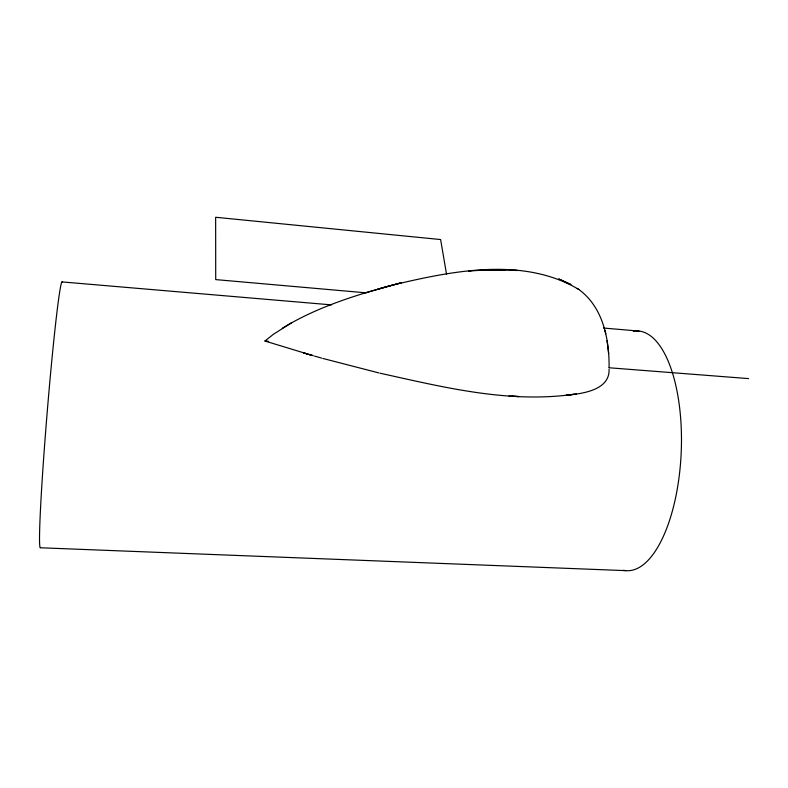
<?xml version="1.0" encoding="UTF-8"?>
<svg xmlns="http://www.w3.org/2000/svg" width="788" height="788" viewBox="0 0 788 788"><rect width="100%" height="100%" fill="white"/><g stroke="black" fill="none" stroke-linecap="round" stroke-linejoin="round"><path stroke-width="1.18" d="M609.065 369.158C610.04 390.316 581.987 393.773 566.227 395.241L576.304 393.97M313.397 355.762L264.906 341.017L273.446 334.27L291.353 322.903M282.281 328.281C318.746 305.902 360.264 293.697 401.309 282.734L366.706 292.476M377.954 289.078L389.902 285.699L389.006 285.936C449.337 271.505 522.109 255.686 578.806 289.462C603.056 307.153 609.38 339.155 609.085 367.533M573.96 394.276C508.644 403.545 443.516 387.223 380.111 373.216M483.182 270.117L468.633 271.052L470.682 270.924M503.246 269.851L480.936 270.195L505.847 269.89L503.246 269.851L517.283 270.491L514.525 270.373M40.286 547.768L625.8 570.64M512.111 396.206L518.996 396.551L509.009 396.059M264.906 341.017L268.58 341.303M609.006 367.76L748.6 378.604M62.203 281.927L331.62 304.887M603.5 328.044L639.009 331.078M366.44 292.86L215.715 279.602L215.646 217.271L440.62 239.552L446.51 274.096M378.929 372.941L322.814 358.432M314.57 356.097L321.632 358.097M306.847 353.861L303.597 352.925L312.255 355.418L309.004 354.482M577.22 288.477L578.806 289.462M604.721 330.005L605.795 333.856M607.046 340.731L608.622 353.566M40.513 547.473A133.399 4.226 -85.3 0 1 46.916 415.591A133.399 4.226 -85.3 0 1 62.479 282.163M633.325 331.236A120.003 48.964 -87.4 0 1 681.226 451.938A120.003 48.964 -87.4 0 1 623.505 570.276M562.09 280.489L558.662 278.932L570.975 284.566L562.09 280.489"/></g></svg>
